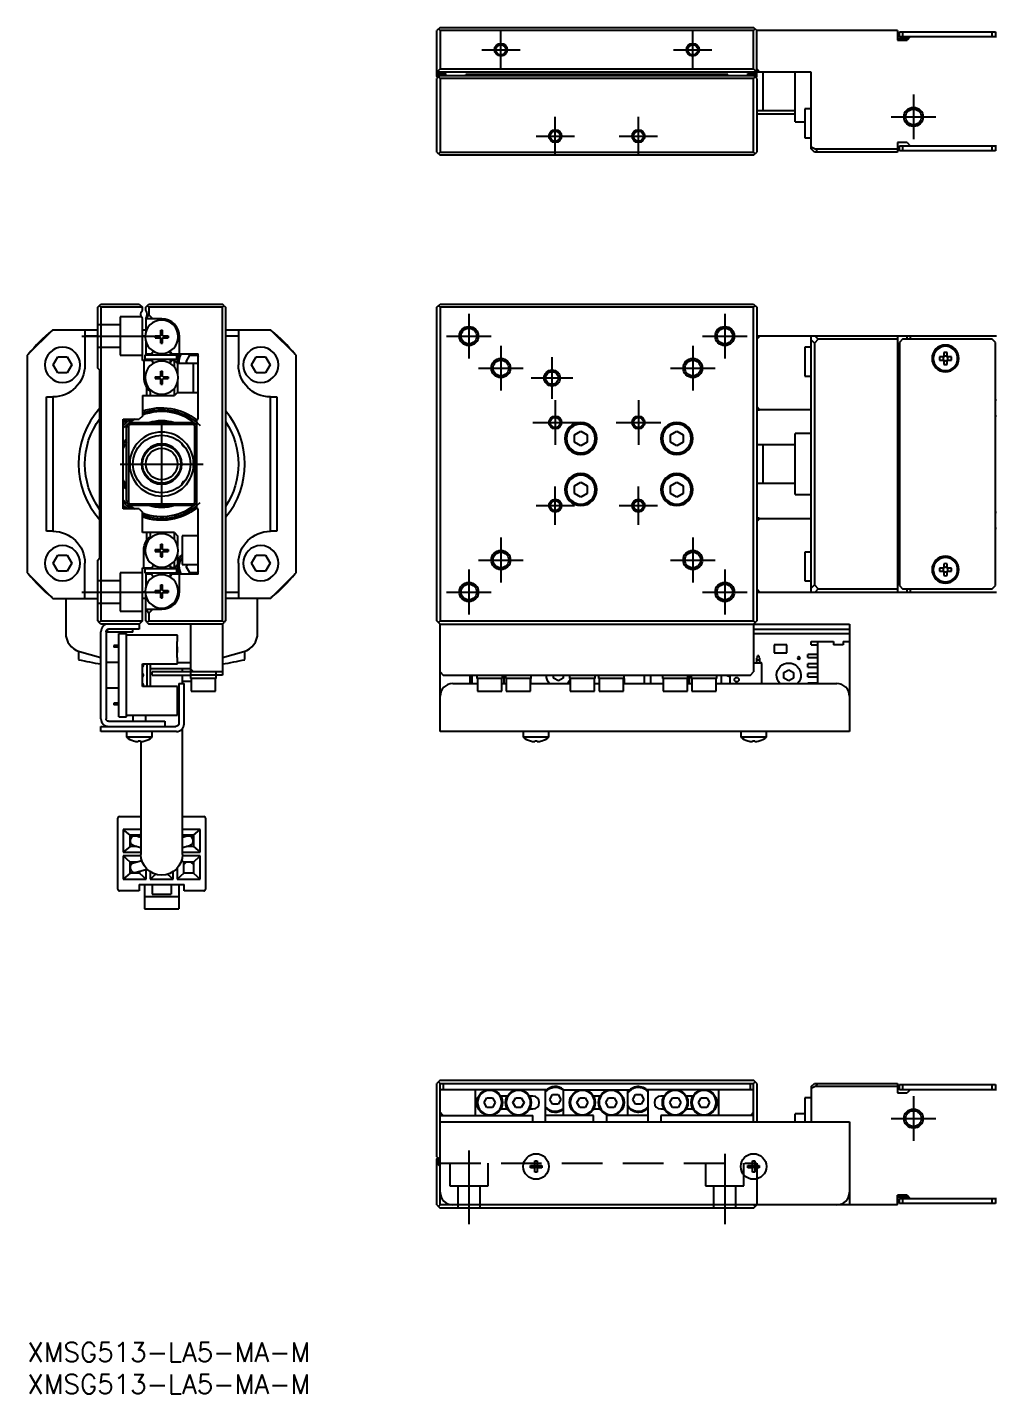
# Model space of a CAD drawing. Extents: x 0 to 751, y -8 to 217.
# Drawn here: x 0 to 151.5, y -8 to 205.5 of the extents above; entities that cross this region are included whole.
import ezdxf

# ---------------------------------------------------------------- set-up
doc = ezdxf.new("R2010")
doc.units = 0
doc.header["$LTSCALE"] = 0.5
doc.linetypes.add('CENTER', pattern=[50.8, 31.75, -6.35, 6.35, -6.35])
doc.linetypes.add('DASHED', pattern=[19.05, 12.7, -6.35])
for name, color, linetype in [('MSM_CENTER', 1, 'CENTER'), ('MSM_CONTINUOUS', 7, 'CONTINUOUS'), ('MSM_DASHED', 4, 'DASHED'), ('MSM_NARROW', 5, 'CONTINUOUS'), ('MSM_PART_NUMBER', 7, 'CONTINUOUS')]:
    doc.layers.add(name, color=color, linetype=linetype)
doc.styles.get("Standard").update_dxf_attribs({"font": 'txt.shx', "height": 1, "bigfont": 'bigfont.shx'})

# ---------------------------------------------------------------- blocks, each defined once
blk = doc.blocks.new('*U2')
at = {"layer": 'MSM_PART_NUMBER'}
blk.add_text('XMSG513-LA5-MA-M', height=3, dxfattribs=at).set_placement((0, -3))
blk = doc.blocks.new('*U3')
at = {"layer": 'MSM_PART_NUMBER'}
blk.add_text('XMSG513-LA5-MA-M', height=3, dxfattribs=at).set_placement((0, -8))

msp = doc.modelspace()

# ---------------------------------------------------------------- linework, layer by layer
at = {"layer": 'MSM_CENTER'}
for p, q in [((74.02, 199.04), (74.02, 205.04)), ((104.02, 199.04), (104.02, 205.04)), ((71.02, 202.04), (77.02, 202.04)), ((101.02, 202.04), (107.02, 202.04)), ((138.52, 195.04), (138.52, 188.04)), ((82.52, 185.54), (82.52, 191.54)), ((95.52, 185.54), (95.52, 191.54)), ((135.02, 191.54), (142.02, 191.54)), ((79.52, 188.54), (85.52, 188.54)), ((92.52, 188.54), (98.52, 188.54)), ((69.02, 160.79), (69.02, 153.79)), ((109.02, 160.79), (109.02, 153.79)), ((8.5, 157.29), (20, 157.29)), ((65.52, 157.29), (72.52, 157.29)), ((105.52, 157.29), (112.52, 157.29)), ((74.02, 155.79), (74.02, 148.79)), ((82.02, 147.49), (82.02, 153.99)), ((104.02, 155.79), (104.02, 148.79)), ((70.52, 152.29), (77.52, 152.29)), ((100.52, 152.29), (107.52, 152.29)), ((78.77, 150.74), (85.27, 150.74)), ((82.52, 147.29), (82.52, 140.29)), ((95.52, 147.29), (95.52, 140.29)), ((21, 130.79), (21, 143.79)), ((79.02, 143.79), (86.02, 143.79)), ((92.02, 143.79), (99.02, 143.79)), ((14.5, 137.29), (27.5, 137.29)), ((82.52, 127.79), (82.52, 133.79)), ((95.52, 127.79), (95.52, 133.79)), ((79.52, 130.79), (85.52, 130.79)), ((92.52, 130.79), (98.52, 130.79)), ((74.02, 125.79), (74.02, 118.79)), ((104.02, 125.79), (104.02, 118.79)), ((70.52, 122.29), (77.52, 122.29)), ((100.52, 122.29), (107.52, 122.29)), ((69.02, 120.79), (69.02, 113.79)), ((109.02, 120.79), (109.02, 113.79)), ((8.5, 117.29), (20, 117.29)), ((65.52, 117.29), (72.52, 117.29)), ((105.52, 117.29), (112.52, 117.29)), ((138.52, 38.5), (138.52, 31.5)), ((135.02, 35), (142.02, 35)), ((69.02, 30), (69.02, 18.5)), ((109.02, 29.5), (109.02, 18.5))]:
    msp.add_line(p, q, dxfattribs=at)
at = {"layer": 'MSM_CONTINUOUS'}
for p, q in [((64.52, 205.54), (64.02, 205.04)), ((64.02, 197.84), (64.02, 205.04)), ((64.27, 205.29), (64.52, 205.04)), ((64.52, 205.54), (113.52, 205.54)), ((64.52, 205.04), (64.52, 199.04)), ((113.52, 205.04), (64.52, 205.04)), ((114.02, 205.04), (113.52, 205.54)), ((113.52, 205.04), (113.77, 205.29)), ((113.52, 199.04), (113.52, 205.04)), ((114.02, 197.84), (114.02, 205.04)), ((136.02, 205.04), (114.02, 205.04)), ((136.02, 205.04), (136.02, 203.54)), ((137.77, 203.79), (136.02, 203.79)), ((136.02, 203.54), (137.52, 203.54)), ((136.32, 204.04), (136.32, 204.84)), ((136.32, 204.84), (151.32, 204.84)), ((151.52, 204.04), (136.32, 204.04)), ((136.82, 204.84), (136.82, 204.04)), ((138.02, 204.04), (137.52, 203.54)), ((150.82, 204.04), (150.82, 204.84)), ((151.32, 204.84), (151.32, 204.04)), ((64.52, 199.04), (64.02, 198.54)), ((64.52, 199.04), (113.52, 199.04)), ((114.02, 198.54), (113.52, 199.04)), ((114.52, 198.54), (114.02, 199.04)), ((122.52, 198.54), (64.02, 198.54)), ((64.02, 198.34), (65.42, 198.34)), ((64.52, 198.04), (64.02, 197.54)), ((64.12, 197.74), (64.02, 197.84)), ((64.02, 186.04), (64.02, 197.54)), ((64.12, 197.64), (64.12, 197.84)), ((64.52, 197.54), (64.27, 197.79)), ((65.12, 198.14), (64.42, 198.14)), ((64.52, 198.04), (113.52, 198.04)), ((113.52, 197.54), (64.52, 197.54)), ((64.52, 197.54), (64.52, 186.04)), ((65.42, 198.04), (65.42, 198.34)), ((109.52, 198.16), (68.52, 198.16)), ((68.52, 198.04), (68.52, 198.16)), ((109.52, 198.04), (109.52, 198.16)), ((112.62, 198.04), (112.62, 198.34)), ((114.02, 198.34), (112.62, 198.34)), ((113.62, 198.14), (112.92, 198.14)), ((114.02, 197.54), (113.52, 198.04)), ((113.77, 197.79), (113.52, 197.54)), ((113.52, 186.04), (113.52, 197.54)), ((114.02, 197.84), (113.92, 197.74)), ((113.92, 197.84), (113.92, 197.64)), ((114.02, 197.54), (114.02, 186.04)), ((115.02, 192.54), (115.02, 198.54)), ((120.02, 190.79), (120.02, 198.54)), ((122.52, 186.54), (122.52, 198.54)), ((114.02, 192.54), (120.02, 192.54)), ((121.52, 192.79), (121.52, 188.29)), ((122.52, 192.79), (121.52, 192.79)), ((114.02, 192.04), (120.02, 192.04)), ((120.02, 190.79), (121.52, 190.79)), ((121.52, 188.29), (122.52, 188.29)), ((64.02, 186.04), (64.52, 185.54)), ((64.27, 185.79), (64.52, 186.04)), ((64.52, 186.04), (113.52, 186.04)), ((113.52, 186.04), (113.77, 185.79)), ((113.52, 185.54), (114.02, 186.04)), ((122.52, 186.85), (123.13, 186.54)), ((123.02, 186.04), (122.52, 186.54)), ((136.02, 186.04), (123.02, 186.04)), ((123.13, 186.54), (136.02, 186.54)), ((123.13, 186.54), (123.63, 186.04)), ((137.52, 187.54), (136.02, 187.54)), ((136.02, 187.54), (136.02, 186.04)), ((136.32, 186.24), (136.32, 187.04)), ((136.32, 187.04), (151.52, 187.04)), ((151.32, 186.24), (136.32, 186.24)), ((136.82, 187.04), (136.82, 186.24)), ((137.52, 187.54), (138.02, 187.04)), ((150.82, 186.24), (150.82, 187.04)), ((151.32, 187.04), (151.32, 186.24)), ((113.52, 185.54), (64.52, 185.54)), ((11, 161.79), (11.5, 162.29)), ((11, 152.29), (11, 161.79)), ((11.25, 162.04), (11.5, 161.79)), ((11.5, 162.29), (17.5, 162.29)), ((11.5, 161.79), (11.5, 112.79)), ((18, 161.79), (11.5, 161.79)), ((17.5, 162.29), (18, 161.79)), ((18, 161.35), (18, 161.79)), ((18.5, 161.79), (19, 162.29)), ((18.5, 161.35), (18.5, 161.79)), ((19, 160.59), (18.58, 159.99)), ((18.75, 162.04), (19, 161.79)), ((19, 162.29), (30.5, 162.29)), ((19, 161.79), (19, 160.59)), ((30.5, 161.79), (19, 161.79)), ((19.6, 159.99), (19, 160.59)), ((30.75, 162.04), (30.5, 162.29)), ((30.5, 161.79), (30.75, 162.04)), ((30.5, 112.79), (30.5, 161.79)), ((30.75, 162.04), (31, 161.79)), ((31, 161.79), (31, 112.79)), ((64.02, 161.79), (64.52, 162.29)), ((64.02, 112.79), (64.02, 161.79)), ((64.27, 162.04), (64.52, 161.79)), ((64.52, 162.29), (113.52, 162.29)), ((113.52, 161.79), (64.52, 161.79)), ((64.52, 161.79), (64.52, 112.79)), ((113.52, 162.29), (114.02, 161.79)), ((113.52, 161.79), (113.77, 162.04)), ((113.52, 112.79), (113.52, 161.79)), ((114.02, 161.79), (114.02, 112.79)), ((4, 158.29), (0, 154.29)), ((4, 158.29), (11, 158.29)), ((9, 158.29), (9, 152.79)), ((18, 153.49), (18, 160.03)), ((18, 158.29), (18.5, 158.29)), ((18.5, 160.03), (18.5, 157.9)), ((21, 159.99), (18.5, 159.99)), ((20.86, 158.19), (21.15, 158.19)), ((20.86, 157.39), (20.86, 158.19)), ((21.15, 157.39), (21.15, 158.19)), ((31, 158.29), (38, 158.29)), ((33, 158.29), (33, 152.79)), ((42, 154.29), (38, 158.29)), ((11, 157.29), (9, 157.29)), ((18.4, 157.29), (18, 157.29)), ((18.5, 156.47), (18.5, 154.49)), ((20, 157.33), (20.8, 157.33)), ((20, 157.33), (20, 157.04)), ((20, 157.04), (20.8, 157.04)), ((20.53, 157.04), (20.53, 157.33)), ((21.15, 157.66), (20.86, 157.66)), ((20.86, 156.19), (20.86, 156.98)), ((20.86, 156.72), (21.15, 156.72)), ((20.86, 156.19), (21.15, 156.19)), ((21.15, 156.19), (21.15, 156.98)), ((21.21, 157.33), (22, 157.33)), ((21.21, 157.04), (22, 157.04)), ((21.47, 157.04), (21.47, 157.33)), ((22, 157.33), (22, 157.04)), ((23.8, 154.49), (23.8, 157.19)), ((33, 157.29), (31, 157.29)), ((114.02, 156.79), (114.52, 157.29)), ((151.52, 157.29), (114.02, 157.29)), ((122.52, 117.29), (122.52, 157.29)), ((123.02, 156.18), (122.52, 156.68)), ((123.63, 156.79), (123.02, 156.18)), ((123.02, 156.18), (123.02, 118.4)), ((123.13, 157.29), (123.63, 156.79)), ((136.02, 156.79), (123.63, 156.79)), ((136.02, 157.29), (136.02, 117.29)), ((136.82, 156.79), (136.32, 156.29)), ((136.32, 156.29), (136.32, 118.29)), ((150.82, 156.79), (136.82, 156.79)), ((137.52, 156.79), (137.52, 157.29)), ((138.02, 157.29), (138.02, 156.79)), ((151.32, 156.29), (150.82, 156.79)), ((151.32, 118.29), (151.32, 156.29)), ((0, 154.29), (0, 120.29)), ((4.06, 152.79), (4.78, 154.04)), ((4.78, 154.04), (6.22, 154.04)), ((6.22, 154.04), (6.94, 152.79)), ((18.39, 154.29), (18.39, 153.69)), ((23.39, 154.29), (18.39, 154.29)), ((18.5, 154.49), (19.46, 154.49)), ((19.46, 154.49), (19.63, 154.78)), ((22.37, 154.78), (22.54, 154.49)), ((22.54, 154.49), (26.7, 154.49)), ((23.39, 153.69), (23.39, 154.29)), ((24.85, 153.29), (25.42, 154.29)), ((25.42, 154.29), (26.58, 154.29)), ((26.58, 154.29), (26.7, 154.08)), ((26.7, 144.29), (26.7, 154.49)), ((35.06, 152.79), (35.78, 154.04)), ((35.78, 154.04), (37.22, 154.04)), ((37.22, 154.04), (37.94, 152.79)), ((42, 120.29), (42, 154.29)), ((121.52, 155.54), (121.52, 151.04)), ((122.52, 155.54), (121.52, 155.54)), ((143.28, 154.03), (142.6, 154.03)), ((143.28, 154.71), (143.28, 154.03)), ((143.76, 154.03), (143.76, 154.71)), ((144.44, 154.03), (143.76, 154.03)), ((4.78, 151.54), (4.06, 152.79)), ((6.94, 152.79), (6.22, 151.54)), ((11.35, 151.94), (11, 152.29)), ((11.35, 122.64), (11.35, 151.94)), ((19.46, 153.49), (18, 153.49)), ((18.2, 153.49), (18.2, 150.79)), ((18.39, 153.69), (23.39, 153.69)), ((19.46, 153.49), (19.63, 153.19)), ((20.86, 151.79), (21.15, 151.79)), ((20.86, 150.99), (20.86, 151.79)), ((21.15, 150.99), (21.15, 151.79)), ((22.37, 153.19), (22.54, 153.49)), ((23, 153.49), (22.54, 153.49)), ((23, 152.45), (23, 153.49)), ((23, 153.49), (23.5, 152.99)), ((23.5, 152.99), (23.5, 151.5)), ((26.7, 152.99), (23.5, 152.99)), ((25.02, 152.99), (24.85, 153.29)), ((26, 148.49), (26, 152.99)), ((35.78, 151.54), (35.06, 152.79)), ((37.94, 152.79), (37.22, 151.54)), ((142.6, 153.55), (143.28, 153.55)), ((143.28, 153.55), (143.28, 152.87)), ((143.76, 153.55), (144.44, 153.55)), ((143.76, 152.87), (143.76, 153.55)), ((6.22, 151.54), (4.78, 151.54)), ((20, 150.93), (20.8, 150.93)), ((20, 150.93), (20, 150.64)), ((20, 150.64), (20.8, 150.64)), ((20.53, 150.64), (20.53, 150.93)), ((21.15, 151.26), (20.86, 151.26)), ((20.86, 149.79), (20.86, 150.58)), ((20.86, 150.32), (21.15, 150.32)), ((20.86, 149.79), (21.15, 149.79)), ((21.15, 149.79), (21.15, 150.58)), ((21.21, 150.93), (22, 150.93)), ((21.21, 150.64), (22, 150.64)), ((21.47, 150.64), (21.47, 150.93)), ((22, 150.93), (22, 150.64)), ((23.5, 150.07), (23.5, 148.49)), ((37.22, 151.54), (35.78, 151.54)), ((121.52, 151.04), (122.52, 151.04)), ((3, 126.79), (3, 147.79)), ((3, 147.79), (4, 147.79)), ((4, 147.79), (4, 126.79)), ((18, 147.99), (23, 147.99)), ((18, 147.99), (18, 144.79)), ((18.7, 147.99), (18.7, 149.19)), ((19.2, 148.64), (19.2, 147.99)), ((23, 147.99), (23, 149.13)), ((23.5, 148.49), (23, 147.99)), ((23.5, 148.49), (26.7, 148.49)), ((38, 126.79), (38, 147.79)), ((38, 147.79), (39, 147.79)), ((39, 147.79), (39, 126.79)), ((114.52, 145.77), (114.02, 146.27)), ((122.52, 145.77), (114.52, 145.77)), ((136.32, 147.29), (136.02, 147.29)), ((136.02, 145.54), (136.32, 145.54)), ((151.52, 147.29), (151.32, 147.29)), ((15, 144.29), (17.5, 144.29)), ((15, 130.29), (15, 144.29)), ((15.5, 142.99), (15.8, 143.29)), ((16, 143.49), (15.8, 143.29)), ((15.8, 143.29), (15.8, 131.29)), ((16, 143.49), (16.3, 143.79)), ((26, 143.49), (16, 143.49)), ((16.3, 143.79), (25.7, 143.79)), ((18, 144.79), (17.5, 144.29)), ((25.7, 143.79), (26, 143.49)), ((26.2, 143.29), (26, 143.49)), ((26.2, 131.29), (26.2, 143.29)), ((26.2, 143.29), (26.5, 142.99)), ((26.5, 130.29), (26.5, 144.29)), ((26.5, 144.29), (26.7, 144.29)), ((151.52, 144.79), (151.32, 144.79)), ((15.5, 131.59), (15.5, 142.99)), ((85.52, 141.86), (86.52, 142.44)), ((85.52, 140.71), (85.52, 141.86)), ((86.52, 142.44), (87.52, 141.86)), ((87.52, 141.86), (87.52, 140.71)), ((100.52, 141.86), (101.52, 142.44)), ((100.52, 140.71), (100.52, 141.86)), ((101.52, 142.44), (102.52, 141.86)), ((102.52, 141.86), (102.52, 140.71)), ((120.02, 132.54), (120.02, 142.04)), ((122.52, 142.04), (120.02, 142.04)), ((136.22, 142.29), (136.02, 142.09)), ((136.22, 142.29), (136.22, 132.29)), ((136.32, 142.29), (136.22, 142.29)), ((24.2, 140.26), (24.2, 140.45)), ((24.2, 140.26), (24.43, 140.04)), ((24.43, 140.21), (24.43, 140.04)), ((24.43, 140.04), (24.56, 140.04)), ((86.52, 140.13), (85.52, 140.71)), ((87.52, 140.71), (86.52, 140.13)), ((101.52, 140.13), (100.52, 140.71)), ((102.52, 140.71), (101.52, 140.13)), ((120.02, 140.29), (114.02, 140.29)), ((115.02, 134.29), (115.02, 140.29)), ((18.04, 136.23), (18.04, 136.22)), ((23.97, 136.22), (23.97, 136.22)), ((24.43, 134.54), (24.2, 134.31)), ((24.43, 134.54), (24.43, 134.37)), ((24.56, 134.54), (24.43, 134.54)), ((19.56, 134.49), (19.63, 134.49)), ((19.69, 134.42), (19.63, 134.49)), ((22.38, 134.49), (22.31, 134.42)), ((22.38, 134.49), (22.44, 134.49)), ((24.2, 134.12), (24.2, 134.31)), ((85.52, 133.86), (86.52, 134.44)), ((85.52, 132.71), (85.52, 133.86)), ((86.52, 132.13), (85.52, 132.71)), ((86.52, 134.44), (87.52, 133.86)), ((87.52, 132.71), (86.52, 132.13)), ((87.52, 133.86), (87.52, 132.71)), ((100.52, 133.86), (101.52, 134.44)), ((100.52, 132.71), (100.52, 133.86)), ((101.52, 132.13), (100.52, 132.71)), ((101.52, 134.44), (102.52, 133.86)), ((102.52, 132.71), (101.52, 132.13)), ((102.52, 133.86), (102.52, 132.71)), ((114.02, 134.29), (120.02, 134.29)), ((120.02, 132.54), (122.52, 132.54)), ((136.02, 132.49), (136.22, 132.29)), ((17.5, 130.29), (15, 130.29)), ((15.8, 131.29), (15.5, 131.59)), ((15.8, 131.29), (16, 131.09)), ((16, 131.09), (26, 131.09)), ((16.3, 130.79), (16, 131.09)), ((25.7, 130.79), (16.3, 130.79)), ((17.5, 130.29), (18, 129.79)), ((26, 131.09), (25.7, 130.79)), ((26, 131.09), (26.2, 131.29)), ((26.5, 131.59), (26.2, 131.29)), ((26.7, 130.29), (26.5, 130.29)), ((26.7, 120.09), (26.7, 130.29)), ((136.22, 132.29), (136.32, 132.29)), ((18, 126.59), (18, 129.79)), ((114.02, 128.3), (114.52, 128.8)), ((114.52, 128.8), (122.52, 128.8)), ((136.32, 129.04), (136.02, 129.04)), ((151.32, 129.79), (151.52, 129.79)), ((4, 126.79), (3, 126.79)), ((23, 126.59), (18, 126.59)), ((18.7, 125.38), (18.7, 126.59)), ((19.2, 126.59), (19.2, 125.93)), ((23, 125.45), (23, 126.59)), ((23, 126.59), (23.5, 126.09)), ((23.5, 126.09), (23.5, 124.5)), ((24.2, 126.09), (24.2, 121.59)), ((26.7, 126.09), (24.2, 126.09)), ((39, 126.79), (38, 126.79)), ((136.02, 127.29), (136.32, 127.29)), ((151.32, 127.29), (151.52, 127.29)), ((20, 123.93), (20.8, 123.93)), ((20, 123.93), (20, 123.64)), ((20.53, 123.64), (20.53, 123.93)), ((20.86, 124.79), (21.15, 124.79)), ((20.86, 123.99), (20.86, 124.79)), ((21.15, 124.26), (20.86, 124.26)), ((21.15, 123.99), (21.15, 124.79)), ((21.21, 123.93), (22, 123.93)), ((21.47, 123.64), (21.47, 123.93)), ((22, 123.93), (22, 123.64)), ((4.06, 121.79), (4.78, 123.04)), ((4.78, 120.54), (4.06, 121.79)), ((4.78, 123.04), (6.22, 123.04)), ((6.22, 123.04), (6.94, 121.79)), ((6.94, 121.79), (6.22, 120.54)), ((9, 116.29), (9, 121.79)), ((11, 122.29), (11.35, 122.64)), ((11, 112.79), (11, 122.29)), ((18.2, 121.09), (18.2, 123.79)), ((20, 123.64), (20.8, 123.64)), ((20.86, 122.79), (20.86, 123.58)), ((20.86, 123.32), (21.15, 123.32)), ((20.86, 122.79), (21.15, 122.79)), ((21.15, 122.79), (21.15, 123.58)), ((21.21, 123.64), (22, 123.64)), ((23, 121.09), (23, 122.13)), ((23.5, 123.07), (23.5, 121.59)), ((33, 121.79), (33, 116.29)), ((35.06, 121.79), (35.78, 123.04)), ((35.78, 120.54), (35.06, 121.79)), ((35.78, 123.04), (37.22, 123.04)), ((37.22, 123.04), (37.94, 121.79)), ((37.94, 121.79), (37.22, 120.54)), ((121.52, 123.54), (121.52, 119.04)), ((122.52, 123.54), (121.52, 123.54)), ((0, 120.29), (4, 116.29)), ((6.22, 120.54), (4.78, 120.54)), ((18, 121.09), (19.46, 121.09)), ((18, 112.79), (18, 121.09)), ((18.39, 120.89), (18.39, 120.29)), ((23.39, 120.89), (18.39, 120.89)), ((18.39, 120.29), (23.39, 120.29)), ((19.46, 120.09), (18.5, 120.09)), ((18.5, 120.09), (18.5, 118.1)), ((19.63, 121.38), (19.46, 121.09)), ((19.63, 119.79), (19.46, 120.09)), ((22.54, 121.09), (22.37, 121.38)), ((22.54, 120.09), (22.37, 119.79)), ((23, 121.09), (22.54, 121.09)), ((26.7, 120.09), (22.54, 120.09)), ((23.5, 121.59), (23, 121.09)), ((23.39, 120.29), (23.39, 120.89)), ((23.8, 117.39), (23.8, 120.09)), ((24.2, 121.59), (26.7, 121.59)), ((24.85, 121.29), (25.02, 121.59)), ((25.42, 120.29), (24.85, 121.29)), ((26.58, 120.29), (25.42, 120.29)), ((26.7, 120.5), (26.58, 120.29)), ((37.22, 120.54), (35.78, 120.54)), ((38, 116.29), (42, 120.29)), ((143.28, 121.03), (142.6, 121.03)), ((142.6, 120.55), (143.28, 120.55)), ((143.28, 121.71), (143.28, 121.03)), ((143.28, 120.55), (143.28, 119.87)), ((143.76, 121.03), (143.76, 121.71)), ((144.44, 121.03), (143.76, 121.03)), ((143.76, 119.87), (143.76, 120.55)), ((143.76, 120.55), (144.44, 120.55)), ((20, 117.53), (20.8, 117.53)), ((20, 117.53), (20, 117.24)), ((20.53, 117.24), (20.53, 117.53)), ((20.86, 118.39), (21.15, 118.39)), ((20.86, 117.59), (20.86, 118.39)), ((21.15, 117.86), (20.86, 117.86)), ((21.15, 117.59), (21.15, 118.39)), ((21.21, 117.53), (22, 117.53)), ((21.47, 117.24), (21.47, 117.53)), ((22, 117.53), (22, 117.24)), ((114.52, 117.29), (114.02, 117.79)), ((121.52, 119.04), (122.52, 119.04)), ((122.52, 117.9), (123.02, 118.4)), ((123.02, 118.4), (123.63, 117.79)), ((123.63, 117.79), (123.13, 117.29)), ((123.63, 117.79), (136.02, 117.79)), ((136.32, 118.29), (136.82, 117.79)), ((136.82, 117.79), (150.82, 117.79)), ((137.52, 117.29), (137.52, 117.79)), ((138.02, 117.79), (138.02, 117.29)), ((150.82, 117.79), (151.32, 118.29)), ((4, 116.29), (11, 116.29)), ((6, 116.29), (6, 110.87)), ((9, 117.29), (11, 117.29)), ((18.4, 117.29), (18, 117.29)), ((18.5, 116.29), (18, 116.29)), ((18.5, 112.79), (18.5, 116.67)), ((20, 117.24), (20.8, 117.24)), ((20.86, 116.39), (20.86, 117.18)), ((20.86, 116.92), (21.15, 116.92)), ((20.86, 116.39), (21.15, 116.39)), ((21.15, 116.39), (21.15, 117.18)), ((21.21, 117.24), (22, 117.24)), ((31, 117.29), (33, 117.29)), ((38, 116.29), (31, 116.29)), ((36, 110.87), (36, 116.29)), ((114.02, 117.29), (151.52, 117.29)), ((18.5, 114.59), (21, 114.59)), ((18.58, 114.59), (19, 113.99)), ((19, 113.99), (19.6, 114.59)), ((19, 113.99), (19, 112.79)), ((11.25, 112.54), (11, 112.79)), ((11.5, 112.79), (11.25, 112.54)), ((11.5, 112.29), (11.25, 112.54)), ((11.5, 112.79), (18, 112.79)), ((17.5, 112.29), (11.5, 112.29)), ((11.5, 97.49), (11.5, 111.09)), ((12.3, 111.09), (12.3, 97.49)), ((12.5, 111.43), (12.5, 110.99)), ((17.5, 111.49), (12.7, 111.49)), ((16.5, 110.99), (16.5, 111.49)), ((18, 112.79), (17.5, 112.29)), ((17.5, 112.29), (17.5, 111.49)), ((18.75, 112.54), (18.5, 112.79)), ((19, 112.79), (18.75, 112.54)), ((18.75, 112.54), (19, 112.29)), ((19, 112.79), (30.5, 112.79)), ((30.5, 112.29), (19, 112.29)), ((25.5, 112.29), (25.5, 103.79)), ((30.75, 112.54), (30.5, 112.79)), ((30.5, 112.29), (30.75, 112.54)), ((30.5, 112.29), (30.5, 104.29)), ((31, 112.79), (30.75, 112.54)), ((64.52, 112.29), (64.02, 112.79)), ((64.52, 112.79), (64.27, 112.54)), ((64.52, 112.79), (113.52, 112.79)), ((64.52, 112.29), (128.52, 112.29)), ((64.52, 95.49), (64.52, 112.29)), ((113.77, 112.54), (113.52, 112.79)), ((114.02, 112.79), (113.52, 112.29)), ((113.52, 112.29), (113.52, 104.79)), ((113.52, 111.49), (128.52, 111.49)), ((128.52, 112.29), (128.52, 95.49)), ((16.5, 110.99), (12.5, 110.99)), ((13.5, 108.91), (13.5, 108.66)), ((14.3, 108.91), (13.5, 108.91)), ((14.3, 110.79), (15.5, 110.79)), ((14.3, 97.79), (14.3, 110.79)), ((15.22, 110.99), (15.22, 110.79)), ((15.5, 97.79), (15.5, 110.79)), ((23.5, 110.54), (15.5, 110.54)), ((23.4, 107.04), (23.4, 109.54)), ((23.5, 109.54), (23.4, 109.54)), ((23.5, 109.54), (23.5, 110.54)), ((113.52, 110.79), (128.52, 110.79)), ((116.73, 109.04), (116.73, 107.79)), ((118.73, 109.04), (116.73, 109.04)), ((118.73, 107.79), (118.73, 109.04)), ((122.52, 109.04), (122.52, 109.54)), ((122.52, 109.54), (126.02, 109.54)), ((122.52, 109.04), (123.52, 109.04)), ((123.52, 109.54), (123.52, 102.99)), ((126.02, 109.54), (126.02, 109.04)), ((127.52, 109.04), (126.02, 109.04)), ((127.52, 109.54), (127.52, 109.04)), ((127.52, 109.54), (128.52, 109.54)), ((8, 108.04), (8, 106.72)), ((8.17, 107.98), (11.5, 107.03)), ((14.3, 108.66), (13.5, 108.66)), ((23.4, 108.74), (23.5, 108.74)), ((23.4, 108.36), (23.5, 108.36)), ((23.4, 108.21), (23.5, 108.21)), ((23.4, 107.84), (23.5, 107.84)), ((23.5, 107.04), (23.4, 107.04)), ((23.5, 107.84), (23.5, 108.74)), ((23.5, 106.04), (23.5, 107.04)), ((30.5, 107.03), (33.83, 107.98)), ((34, 106.72), (34, 108.04)), ((114.02, 106.97), (114.13, 107.04)), ((114.02, 106.24), (114.02, 106.97)), ((114.33, 107.29), (114.13, 107.29)), ((114.13, 107.04), (114.13, 107.29)), ((114.33, 107.29), (114.33, 107.04)), ((114.33, 107.04), (114.45, 106.97)), ((114.45, 106.97), (114.45, 106.24)), ((116.73, 107.79), (118.73, 107.79)), ((122.02, 107.04), (122.02, 107.54)), ((123.52, 107.54), (122.02, 107.54)), ((122.02, 107.04), (123.52, 107.04)), ((14.3, 106.29), (12.3, 106.29)), ((18, 106.04), (23.5, 106.04)), ((18, 102.54), (18, 106.04)), ((18.7, 106.04), (18.7, 102.54)), ((19.2, 106.04), (19.2, 102.54)), ((25.5, 105.29), (19.2, 105.29)), ((19.5, 104.29), (19.5, 104.79)), ((30.5, 104.79), (19.5, 104.79)), ((23.5, 106.29), (25.5, 106.29)), ((24.25, 104.79), (24.25, 105.29)), ((26, 104.79), (25.5, 105.29)), ((29.5, 103.79), (29.5, 104.79)), ((64.52, 104.79), (65.02, 104.29)), ((113.02, 104.29), (113.52, 104.79)), ((113.52, 106.24), (114.68, 106.24)), ((114.02, 106.68), (114.45, 106.68)), ((114.78, 106.14), (114.78, 102.99)), ((118.27, 104.72), (119.02, 105.15)), ((118.27, 103.85), (118.27, 104.72)), ((119.02, 105.15), (119.77, 104.72)), ((119.77, 104.72), (119.77, 103.85)), ((122.02, 105.54), (122.02, 106.04)), ((123.52, 106.04), (122.02, 106.04)), ((122.02, 105.54), (123.52, 105.54)), ((23.5, 102.54), (18, 102.54)), ((19.5, 104.29), (25.5, 104.29)), ((23.5, 98.04), (23.5, 102.54)), ((23.7, 102.99), (23.7, 96.79)), ((23.7, 102.99), (24.5, 102.99)), ((24.25, 102.99), (24.25, 104.29)), ((25.6, 103.29), (24.25, 103.29)), ((24.5, 96.69), (24.5, 102.99)), ((29.5, 104.29), (25.5, 104.29)), ((29.5, 103.79), (25.5, 103.79)), ((25.6, 103.79), (25.6, 101.79)), ((29.4, 101.79), (29.4, 103.79)), ((30.5, 104.29), (29.5, 104.29)), ((65.02, 104.29), (113.02, 104.29)), ((66.52, 102.99), (70.37, 102.99)), ((69.22, 102.99), (69.22, 104.29)), ((69.52, 102.99), (69.52, 104.29)), ((70.27, 104.29), (70.27, 103.79)), ((74.27, 103.79), (70.27, 103.79)), ((70.37, 103.79), (70.37, 101.79)), ((74.17, 101.79), (74.17, 103.79)), ((74.17, 102.99), (74.87, 102.99)), ((74.27, 103.79), (74.27, 104.29)), ((74.52, 102.99), (74.52, 104.29)), ((74.77, 104.29), (74.77, 103.79)), ((78.77, 103.79), (74.77, 103.79)), ((74.87, 103.79), (74.87, 101.79)), ((78.67, 101.79), (78.67, 103.79)), ((78.67, 102.99), (84.87, 102.99)), ((78.69, 102.99), (78.69, 103.79)), ((78.77, 103.79), (78.77, 104.29)), ((82.27, 103.85), (82.27, 104.29)), ((83.02, 103.42), (82.27, 103.85)), ((83.77, 103.85), (83.02, 103.42)), ((83.77, 104.29), (83.77, 103.85)), ((84.77, 104.29), (84.77, 103.79)), ((88.77, 103.79), (84.77, 103.79)), ((84.87, 103.79), (84.87, 101.79)), ((88.67, 101.79), (88.67, 103.79)), ((88.67, 102.99), (89.37, 102.99)), ((88.77, 103.79), (88.77, 104.29)), ((89.27, 104.29), (89.27, 103.79)), ((93.27, 103.79), (89.27, 103.79)), ((89.37, 103.79), (89.37, 101.79)), ((93.17, 101.79), (93.17, 103.79)), ((93.17, 102.99), (99.37, 102.99)), ((93.27, 103.79), (93.27, 104.29)), ((93.27, 103.79), (93.27, 102.99)), ((96.47, 102.99), (96.47, 104.29)), ((97.39, 104.29), (97.39, 102.99)), ((99.27, 104.29), (99.27, 103.79)), ((103.27, 103.79), (99.27, 103.79)), ((99.37, 103.79), (99.37, 101.79)), ((103.17, 101.79), (103.17, 103.79)), ((103.17, 102.99), (103.87, 102.99)), ((103.27, 103.79), (103.27, 104.29)), ((103.52, 102.99), (103.52, 104.29)), ((103.77, 104.29), (103.77, 103.79)), ((107.77, 103.79), (103.77, 103.79)), ((103.87, 103.79), (103.87, 101.79)), ((107.67, 101.79), (107.67, 103.79)), ((107.67, 102.99), (126.52, 102.99)), ((107.77, 103.79), (107.77, 104.29)), ((108.52, 102.99), (108.52, 104.29)), ((109.88, 102.99), (109.88, 104.29)), ((119.02, 103.42), (118.27, 103.85)), ((119.77, 103.85), (119.02, 103.42)), ((122.02, 104.04), (122.02, 104.54)), ((123.52, 104.54), (122.02, 104.54)), ((122.02, 104.04), (123.52, 104.04)), ((122.02, 102.99), (122.02, 103.04)), ((123.52, 103.04), (122.02, 103.04)), ((12.3, 102.29), (14.3, 102.29)), ((25.6, 101.79), (29.4, 101.79)), ((70.37, 101.79), (74.17, 101.79)), ((74.87, 101.79), (78.67, 101.79)), ((84.87, 101.79), (88.67, 101.79)), ((89.37, 101.79), (93.17, 101.79)), ((99.37, 101.79), (103.17, 101.79)), ((103.87, 101.79), (107.67, 101.79)), ((13.5, 99.91), (13.5, 99.66)), ((14.3, 99.91), (13.5, 99.91)), ((14.3, 99.66), (13.5, 99.66)), ((11.5, 95.49), (11.5, 96.29)), ((11.5, 96.29), (23.2, 96.29)), ((12.7, 97.09), (21.5, 97.09)), ((14.3, 97.79), (15.5, 97.79)), ((15.5, 98.04), (23.5, 98.04)), ((16.55, 98.04), (16.5, 97.99)), ((18.5, 97.99), (16.5, 97.99)), ((16.5, 97.99), (16.5, 97.09)), ((18.5, 97.99), (18.45, 98.04)), ((18.5, 97.09), (18.5, 97.99)), ((21.5, 97.09), (21.5, 96.29)), ((23.3, 95.49), (11.5, 95.49)), ((15.5, 95.49), (15.5, 94.59)), ((19.5, 94.59), (15.5, 94.59)), ((16.61, 94.01), (16.61, 94.02)), ((17.32, 93.9), (17.32, 94.02)), ((17.32, 94.02), (17.68, 94.02)), ((17.68, 94.02), (17.68, 93.9)), ((18.39, 94.02), (18.39, 94.01)), ((19.5, 94.59), (19.5, 95.49)), ((24.25, 76.29), (24.25, 95.95)), ((128.52, 95.49), (64.52, 95.49)), ((77.52, 95.49), (77.52, 94.59)), ((81.52, 94.59), (77.52, 94.59)), ((78.63, 94.01), (78.64, 94.02)), ((79.34, 93.9), (79.34, 94.02)), ((79.34, 94.02), (79.7, 94.02)), ((79.7, 94.02), (79.7, 93.9)), ((80.41, 94.02), (80.41, 94.01)), ((81.52, 94.59), (81.52, 95.49)), ((111.52, 95.49), (111.52, 94.59)), ((115.52, 94.59), (111.52, 94.59)), ((112.63, 94.01), (112.64, 94.02)), ((113.34, 93.9), (113.34, 94.02)), ((113.34, 94.02), (113.7, 94.02)), ((113.7, 94.02), (113.7, 93.9)), ((114.41, 94.02), (114.41, 94.01)), ((115.52, 94.59), (115.52, 95.49)), ((17.75, 93.9), (17.75, 76.29)), ((14.1, 81.89), (14.1, 70.89)), ((14.4, 82.19), (17.75, 82.19)), ((24.25, 82.19), (27.6, 82.19)), ((27.9, 70.89), (27.9, 81.89)), ((15, 80.19), (15, 76.64)), ((16.05, 79.29), (15, 80.19)), ((17.75, 80.19), (15, 80.19)), ((16.05, 77.54), (16.05, 79.29)), ((17.55, 79.29), (16.05, 79.29)), ((16.05, 78.91), (16.43, 79.29)), ((17.75, 78.91), (17.01, 79.13)), ((17.18, 79.29), (17.46, 79)), ((17.55, 79.29), (17.75, 79.46)), ((17.55, 78.97), (17.55, 79.29)), ((27, 80.19), (24.25, 80.19)), ((24.45, 79.29), (24.25, 79.46)), ((24.99, 79.13), (24.25, 78.91)), ((25.95, 79.29), (24.45, 79.29)), ((24.45, 79.29), (24.45, 78.97)), ((24.54, 79), (24.83, 79.29)), ((25.58, 79.29), (25.95, 78.91)), ((25.95, 79.29), (27, 80.19)), ((25.95, 79.29), (25.95, 77.54)), ((27, 76.64), (27, 80.19)), ((16.05, 77.54), (15, 76.64)), ((17.11, 77.54), (16.05, 77.54)), ((16.59, 77.69), (17.75, 77.35)), ((24.25, 77.35), (25.41, 77.69)), ((25.95, 77.54), (24.89, 77.54)), ((25.95, 77.54), (27, 76.64)), ((15, 76.64), (17.75, 76.64)), ((17.76, 76.04), (15, 76.04)), ((15, 76.04), (15, 72.39)), ((16.05, 75.09), (15, 76.04)), ((17.14, 75.09), (16.05, 75.09)), ((16.05, 73.34), (16.05, 75.09)), ((16.05, 74.71), (16.43, 75.09)), ((17.9, 75.3), (16.6, 74.93)), ((17.73, 75.25), (17.88, 75.38)), ((24.45, 75.09), (24.12, 75.38)), ((27, 76.04), (24.24, 76.04)), ((24.25, 76.64), (27, 76.64)), ((24.45, 73.34), (24.45, 75.09)), ((25.95, 75.09), (24.45, 75.09)), ((24.45, 74.71), (24.83, 75.09)), ((25.58, 75.09), (25.95, 74.71)), ((25.95, 75.09), (27, 76.04)), ((25.95, 75.09), (25.95, 73.34)), ((27, 72.39), (27, 76.04)), ((16.05, 73.34), (15, 72.39)), ((17.55, 73.34), (16.05, 73.34)), ((17, 73.49), (18.72, 73.97)), ((17.55, 73.64), (17.55, 73.34)), ((17.55, 73.34), (18.6, 72.39)), ((18.6, 72.39), (18.6, 73.94)), ((19.2, 73.58), (19.2, 72.39)), ((20.07, 73.17), (19.2, 72.39)), ((21.93, 73.17), (22.8, 72.39)), ((22.8, 72.39), (22.8, 73.58)), ((23.4, 74.1), (23.4, 72.39)), ((24.45, 73.34), (23.4, 72.39)), ((25.95, 73.34), (24.45, 73.34)), ((25.95, 73.34), (27, 72.39)), ((17.5, 70.59), (14.4, 70.59)), ((15, 72.39), (18.6, 72.39)), ((17.5, 71.59), (24.5, 71.59)), ((17.5, 71.59), (17.5, 70.59)), ((18.3, 71.59), (18.3, 67.79)), ((19.2, 72.39), (22.8, 72.39)), ((19.5, 71.59), (19.5, 70.09)), ((22.5, 71.59), (22.5, 70.09)), ((23.4, 72.39), (27, 72.39)), ((23.7, 71.59), (23.7, 67.79)), ((24.5, 70.59), (24.5, 71.59)), ((27.6, 70.59), (24.5, 70.59)), ((18.3, 69.7), (23.7, 69.7)), ((19.5, 70.09), (22.5, 70.09)), ((18.3, 67.79), (23.7, 67.79)), ((64.52, 41), (64.02, 40.5)), ((64.52, 40.5), (64.27, 40.75)), ((64.52, 41), (113.52, 41)), ((114.02, 40.5), (113.52, 41)), ((113.77, 40.75), (113.52, 40.5)), ((64.02, 29), (64.02, 40.5)), ((64.52, 40.5), (113.52, 40.5)), ((64.52, 21.5), (64.52, 40.5)), ((81.2, 39.5), (64.52, 39.5)), ((65.02, 40.5), (65.02, 39.5)), ((70.02, 39.5), (70.02, 35.5)), ((75.04, 38.5), (74, 38.5)), ((79.02, 38.5), (78.5, 38.5)), ((81.02, 34.5), (81.02, 39.5)), ((81.66, 38), (82.09, 38.75)), ((82.09, 38.75), (82.96, 38.75)), ((82.96, 38.75), (83.39, 38)), ((83.82, 35.5), (83.82, 39.5)), ((83.82, 39.5), (94.2, 39.5)), ((89.54, 38.5), (88.5, 38.5)), ((93.82, 39.5), (93.82, 35.5)), ((94.66, 38), (95.09, 38.75)), ((95.09, 38.75), (95.96, 38.75)), ((95.96, 38.75), (96.39, 38)), ((113.52, 39.5), (96.84, 39.5)), ((97.02, 34.5), (97.02, 39.5)), ((99.54, 38.5), (99.02, 38.5)), ((104.04, 38.5), (103, 38.5)), ((108.02, 39.5), (108.02, 35.5)), ((113.02, 39.5), (113.02, 40.5)), ((113.52, 34.5), (113.52, 40.5)), ((114.02, 40.5), (114.02, 34.5)), ((122.52, 40), (123.02, 40.5)), ((122.52, 40), (122.52, 34.5)), ((123.13, 40), (122.52, 39.69)), ((123.02, 40.5), (136.02, 40.5)), ((123.63, 40.5), (123.13, 40)), ((136.02, 40), (123.13, 40)), ((136.02, 40.5), (136.02, 39)), ((136.02, 39), (137.52, 39)), ((136.32, 39.5), (136.32, 40.3)), ((136.32, 40.3), (151.32, 40.3)), ((151.52, 39.5), (136.32, 39.5)), ((136.82, 40.3), (136.82, 39.5)), ((138.02, 39.5), (137.52, 39)), ((150.82, 39.5), (150.82, 40.3)), ((151.32, 40.3), (151.32, 39.5)), ((71.41, 37.5), (71.84, 38.25)), ((71.84, 36.75), (71.41, 37.5)), ((71.84, 38.25), (72.71, 38.25)), ((72.71, 36.75), (71.84, 36.75)), ((72.71, 38.25), (73.14, 37.5)), ((73.14, 37.5), (72.71, 36.75)), ((74, 36.5), (75.04, 36.5)), ((75.91, 37.5), (76.34, 38.25)), ((76.34, 36.75), (75.91, 37.5)), ((76.34, 38.25), (77.21, 38.25)), ((77.21, 36.75), (76.34, 36.75)), ((77.21, 38.25), (77.64, 37.5)), ((77.64, 37.5), (77.21, 36.75)), ((78.5, 36.5), (79.02, 36.5)), ((82.09, 37.25), (81.66, 38)), ((82.96, 37.25), (82.09, 37.25)), ((83.39, 38), (82.96, 37.25)), ((85.91, 37.5), (86.34, 38.25)), ((86.34, 36.75), (85.91, 37.5)), ((86.34, 38.25), (87.21, 38.25)), ((87.21, 36.75), (86.34, 36.75)), ((87.21, 38.25), (87.64, 37.5)), ((87.64, 37.5), (87.21, 36.75)), ((88.5, 36.5), (89.54, 36.5)), ((90.41, 37.5), (90.84, 38.25)), ((90.84, 36.75), (90.41, 37.5)), ((90.84, 38.25), (91.71, 38.25)), ((91.71, 36.75), (90.84, 36.75)), ((91.71, 38.25), (92.14, 37.5)), ((92.14, 37.5), (91.71, 36.75)), ((95.09, 37.25), (94.66, 38)), ((95.96, 37.25), (95.09, 37.25)), ((96.39, 38), (95.96, 37.25)), ((99.02, 36.5), (99.54, 36.5)), ((100.41, 37.5), (100.84, 38.25)), ((100.84, 36.75), (100.41, 37.5)), ((100.84, 38.25), (101.71, 38.25)), ((101.71, 36.75), (100.84, 36.75)), ((101.71, 38.25), (102.14, 37.5)), ((102.14, 37.5), (101.71, 36.75)), ((103, 36.5), (104.04, 36.5)), ((104.91, 37.5), (105.34, 38.25)), ((105.34, 36.75), (104.91, 37.5)), ((105.34, 38.25), (106.21, 38.25)), ((106.21, 36.75), (105.34, 36.75)), ((106.21, 38.25), (106.64, 37.5)), ((106.64, 37.5), (106.21, 36.75)), ((121.52, 38.25), (121.52, 34.5)), ((122.52, 38.25), (121.52, 38.25)), ((65.02, 35.5), (64.52, 36)), ((64.52, 35.5), (79.02, 35.5)), ((64.52, 34.5), (128.52, 34.5)), ((79.02, 34.5), (79.02, 35.5)), ((88.52, 35.5), (81.02, 35.5)), ((88.52, 34.5), (88.52, 35.5)), ((90.52, 35.5), (90.52, 34.5)), ((97.02, 35.5), (90.52, 35.5)), ((99.02, 35.5), (99.02, 34.5)), ((113.52, 35.5), (99.02, 35.5)), ((113.52, 36), (113.02, 35.5)), ((120.02, 34.5), (120.02, 35.75)), ((121.52, 35.75), (120.02, 35.75)), ((128.52, 34.5), (128.52, 21.5)), ((64.02, 29), (64.52, 28.5)), ((64.02, 28.7), (64.12, 28.8)), ((64.02, 21.5), (64.02, 28.7)), ((64.02, 28.2), (64.52, 28.2)), ((64.02, 28), (64.52, 27.5)), ((64.02, 28), (64.52, 28)), ((64.12, 28.7), (64.12, 28.9)), ((64.27, 28.75), (64.52, 29)), ((64.42, 28.4), (64.52, 28.4)), ((79.34, 27.68), (79.34, 28.39)), ((79.34, 28.39), (79.7, 28.39)), ((79.7, 28.39), (79.7, 27.68)), ((113.34, 27.68), (113.34, 28.39)), ((113.34, 28.39), (113.7, 28.39)), ((113.7, 28.39), (113.7, 27.68)), ((78.64, 27.68), (79.34, 27.68)), ((78.64, 27.32), (78.64, 27.68)), ((79.34, 27.32), (78.64, 27.32)), ((79.35, 27.67), (79.34, 27.68)), ((79.35, 27.33), (79.34, 27.32)), ((79.34, 26.61), (79.34, 27.32)), ((79.7, 26.61), (79.34, 26.61)), ((79.35, 27.33), (79.35, 27.67)), ((79.35, 27.67), (79.69, 27.67)), ((79.69, 27.33), (79.35, 27.33)), ((79.69, 27.67), (79.7, 27.68)), ((79.69, 27.67), (79.69, 27.33)), ((79.69, 27.33), (79.7, 27.32)), ((79.7, 27.68), (80.41, 27.68)), ((79.7, 27.32), (79.7, 26.61)), ((80.41, 27.32), (79.7, 27.32)), ((80.41, 27.68), (80.41, 27.32)), ((112.64, 27.68), (113.34, 27.68)), ((112.64, 27.32), (112.64, 27.68)), ((113.34, 27.32), (112.64, 27.32)), ((113.35, 27.67), (113.34, 27.68)), ((113.35, 27.33), (113.34, 27.32)), ((113.34, 26.61), (113.34, 27.32)), ((113.7, 26.61), (113.34, 26.61)), ((113.35, 27.67), (113.69, 27.67)), ((113.35, 27.33), (113.35, 27.67)), ((113.69, 27.33), (113.35, 27.33)), ((113.69, 27.67), (113.7, 27.68)), ((113.69, 27.67), (113.69, 27.33)), ((113.69, 27.33), (113.7, 27.32)), ((113.7, 27.68), (114.41, 27.68)), ((113.7, 27.32), (113.7, 26.61)), ((114.41, 27.32), (113.7, 27.32)), ((114.41, 27.68), (114.41, 27.32)), ((64.02, 21.5), (64.52, 21)), ((64.52, 21.5), (64.27, 21.25)), ((136.02, 21.5), (64.52, 21.5)), ((113.77, 21.25), (113.52, 21.5)), ((113.52, 21), (114.02, 21.5)), ((137.52, 23), (136.02, 23)), ((136.02, 21.5), (136.02, 23)), ((136.02, 22.75), (137.77, 22.75)), ((136.32, 21.7), (136.32, 22.5)), ((136.32, 22.5), (151.52, 22.5)), ((151.32, 21.7), (136.32, 21.7)), ((136.82, 22.5), (136.82, 21.7)), ((137.52, 23), (138.02, 22.5)), ((150.82, 21.7), (150.82, 22.5)), ((151.32, 22.5), (151.32, 21.7)), ((113.52, 21), (64.52, 21))]:
    msp.add_line(p, q, dxfattribs=at)
for centre, radius in [((74.02, 202.04), 0.783), ((104.02, 202.04), 0.783), ((138.52, 191.54), 1.23), ((82.52, 188.54), 0.783), ((95.52, 188.54), 0.783), ((69.02, 157.29), 1.23), ((109.02, 157.29), 1.23), ((74.02, 152.29), 1.23), ((82.02, 150.74), 1.01), ((104.02, 152.29), 1.23), ((82.52, 143.79), 0.783), ((95.52, 143.79), 0.783), ((21, 137.29), 4.5), ((21, 137.29), 3), ((82.52, 130.79), 0.783), ((95.52, 130.79), 0.783), ((74.02, 122.29), 1.23), ((104.02, 122.29), 1.23), ((69.02, 117.29), 1.23), ((109.02, 117.29), 1.23), ((110.88, 103.59), 0.35), ((72.27, 37.5), 2), ((76.77, 37.5), 2), ((86.77, 37.5), 2), ((91.27, 37.5), 2), ((101.27, 37.5), 2), ((105.77, 37.5), 2), ((138.52, 35), 1.23), ((79.52, 27.5), 2), ((113.52, 27.5), 2)]:
    msp.add_circle(centre, radius, dxfattribs=at)
at = {"layer": 'MSM_CONTINUOUS', "extrusion": (0, 0, -1)}
for centre, radius in [((-21, 157.19), 2.6), ((-143.52, 153.79), 2.1), ((-5.5, 152.79), 2.75), ((-36.5, 152.79), 2.75), ((-143.52, 153.79), 1.9), ((-21, 150.79), 2.6), ((-86.52, 141.29), 2.5), ((-86.52, 141.29), 2.25), ((-101.52, 141.29), 2.5), ((-101.52, 141.29), 2.25), ((-21, 137.29), 5), ((-21, 137.29), 3.15), ((-86.52, 133.29), 2.5), ((-86.52, 133.29), 2.25), ((-101.52, 133.29), 2.5), ((-101.52, 133.29), 2.25), ((-21, 123.79), 2.6), ((-5.5, 121.79), 2.75), ((-36.5, 121.79), 2.75), ((-143.52, 120.79), 2.1), ((-143.52, 120.79), 1.9), ((-21, 117.39), 2.6), ((-120.58, 106.99), 0.2), ((-72.27, 37.5), 1.9), ((-76.77, 37.5), 1.9), ((-86.77, 37.5), 1.9), ((-91.27, 37.5), 1.9), ((-101.27, 37.5), 1.9), ((-105.77, 37.5), 1.9)]:
    msp.add_circle(centre, radius, dxfattribs=at)
at = {"layer": 'MSM_CONTINUOUS'}
for centre, radius, start, end in [((64.42, 197.84), 0.3, 90, 180), ((65.12, 197.84), 0.3, 41.8103, 90), ((112.92, 197.84), 0.3, 90, 138.1897), ((113.62, 197.84), 0.3, 0, 90), ((17.75, 160.69), 1, 318.5904, 41.4096), ((21, 137.29), 27, 129.3765, 140.6235), ((21, 157.19), 2.8, 0, 90), ((21, 137.29), 27, 39.3765, 50.6235), ((20.89, 153.99), 1.59, 161.6416, 169.1069), ((20.89, 153.99), 1.59, 10.8931, 34.2044), ((26, 153.29), 2.6, 152.5136, 184.5966), ((143.52, 153.79), 0.95, 165.3667, 194.6333), ((143.52, 153.79), 0.365, 138.8496, 221.1504), ((143.52, 153.79), 0.95, 75.3667, 104.6333), ((143.52, 153.79), 0.365, 48.8496, 131.1504), ((143.52, 153.79), 0.365, 318.8496, 41.1504), ((143.52, 153.79), 0.95, 345.3667, 14.6333), ((20.89, 153.99), 1.59, 190.8931, 198.3584), ((21, 153.99), 1.59, 210, 216.1972), ((20.89, 153.99), 1.59, 325.7956, 349.1069), ((21, 153.99), 1.59, 323.8028, 330), ((143.52, 153.79), 0.365, 228.8496, 311.1504), ((143.52, 153.79), 0.95, 255.3667, 284.6333), ((21, 150.79), 2.8, 180, 229.9948), ((21, 137.29), 13, 137.9284, 222.0716), ((21, 137.29), 8.2, 47.8764, 111.4601), ((21, 137.29), 13, 320.2849, 39.7151), ((116.85, 138.52), 7.62, 107.7749, 111.7713), ((21, 137.29), 8.2, 121.3881, 137.0297), ((21, 137.29), 6.5, 147.7958, 157.3801), ((21, 137.29), 6.5, 202.6199, 212.2042), ((21, 137.29), 8.2, 222.9703, 238.6119), ((21, 137.29), 8.5, 225.0991, 235.4397), ((21, 137.29), 8.5, 249.3327, 314.9009), ((21, 137.29), 8.2, 248.5399, 312.1236), ((116.95, 136.33), 7.91, 248.2987, 252.1495), ((21, 123.79), 2.8, 130.0052, 145.2281), ((26, 121.29), 2.6, 133.8131, 164.0576), ((143.52, 120.79), 0.95, 75.3667, 104.6333), ((21, 137.29), 27, 219.3765, 230.6235), ((20.89, 120.59), 1.59, 161.6416, 169.1069), ((20.89, 120.59), 1.59, 190.8931, 198.3584), ((21, 120.59), 1.59, 143.8028, 150), ((20.89, 120.59), 1.59, 10.8931, 34.2044), ((20.89, 120.59), 1.59, 325.7956, 349.1069), ((21, 120.59), 1.59, 30, 36.1972), ((26, 121.29), 2.6, 175.4034, 207.4864), ((21, 137.29), 27, 309.3765, 320.6235), ((143.52, 120.79), 0.95, 165.3667, 194.6333), ((143.52, 120.79), 0.365, 138.8496, 221.1504), ((143.52, 120.79), 0.365, 48.8496, 131.1504), ((143.52, 120.79), 0.365, 228.8496, 311.1504), ((143.52, 120.79), 0.95, 255.3667, 284.6333), ((143.52, 120.79), 0.365, 318.8496, 41.1504), ((143.52, 120.79), 0.95, 345.3667, 14.6333), ((21, 117.39), 2.8, 270, 0), ((12.7, 111.09), 1.2, 90, 180), ((9, 110.87), 3, 180, 254.0042), ((33, 110.87), 3, 285.9958, 0), ((21, 165.29), 60, 257.4867, 260.8898), ((17.9, 105.79), 0.25, 293.5782, 66.4218), ((21, 165.29), 60, 279.1102, 282.5133), ((114.68, 106.14), 0.1, 0, 90), ((17.9, 104.29), 0.25, 293.5782, 66.4218), ((17.9, 102.79), 0.25, 293.5782, 66.4218), ((66.52, 100.99), 2, 90, 180), ((126.52, 100.99), 2, 0, 90), ((12.7, 97.49), 1.2, 180, 270), ((23.3, 96.69), 1.2, 270, 0), ((17.5, 97.09), 3.2, 231.3178, 253.8775), ((17.5, 97.09), 3.19, 253.8933, 266.7703), ((17.5, 97.09), 3.19, 273.2297, 286.1067), ((17.5, 97.09), 3.2, 286.1225, 308.6822), ((79.52, 97.09), 3.2, 231.3178, 253.8775), ((79.52, 97.09), 3.19, 253.8933, 266.7703), ((79.52, 97.09), 3.19, 273.2297, 286.1067), ((79.52, 97.09), 3.2, 286.1225, 308.6822), ((113.52, 97.09), 3.2, 231.3178, 253.8775), ((113.52, 97.09), 3.19, 253.8933, 266.7703), ((113.52, 97.09), 3.19, 273.2297, 286.1067), ((113.52, 97.09), 3.2, 286.1225, 308.6822), ((14.4, 81.89), 0.3, 90, 180), ((27.6, 81.89), 0.3, 0, 90), ((16.8, 78.41), 0.75, 73.4791, 253.4791), ((25.2, 78.41), 0.75, 286.5209, 106.5209), ((16.8, 74.21), 0.75, 105.6242, 285.6242), ((14.4, 70.89), 0.3, 180, 270), ((27.6, 70.89), 0.3, 270, 0), ((79.02, 37.5), 1, 270, 90), ((82.52, 38), 2, 48.5904, 138.5904), ((95.52, 38), 2, 41.4096, 148.2117), ((99.02, 37.5), 1, 90, 270), ((82.52, 38), 2, 221.4096, 310.5416), ((95.52, 38), 2, 211.7883, 318.5904), ((64.42, 28.7), 0.3, 180, 270), ((66.52, 23.5), 2, 180, 270), ((126.52, 23.5), 2, 270, 0)]:
    msp.add_arc(centre, radius, start, end, dxfattribs=at)
at = {"layer": 'MSM_CONTINUOUS', "extrusion": (0, 0, -1)}
for centre, radius, start, end in [((-18.75, 160.69), 1, 318.5904, 41.4096), ((-20.8, 157.39), 0.06, 180, 270), ((-20.8, 156.98), 0.06, 90, 180), ((-21.21, 157.39), 0.06, 270, 0), ((-21.21, 156.98), 0.06, 0, 90), ((-21, 153.99), 1.59, 30, 36.1972), ((-21, 153.99), 1.59, 143.8028, 150), ((-26, 153.29), 2.25, 352.3377, 32.231), ((-4, 152.79), 5, 180, 270), ((-38, 152.79), 5, 270, 0), ((-20.8, 150.99), 0.06, 180, 270), ((-20.8, 150.58), 0.06, 90, 180), ((-21.21, 150.99), 0.06, 270, 0), ((-21.21, 150.58), 0.06, 0, 90), ((-21, 137.29), 8.8, 70.0677, 128.6822), ((-21, 137.29), 8.5, 69.3327, 134.9009), ((-21, 137.29), 12, 323.5298, 36.4702), ((-21, 137.29), 8.5, 45.0991, 55.4397), ((-21, 137.29), 9, 48.1897, 51.0576), ((-21, 137.29), 8.8, 47.0141, 52.6982), ((-21, 137.29), 6.8, 72.9174, 107.0826), ((-21, 137.29), 12, 146.4427, 213.5573), ((-21, 137.29), 6.8, 28.0725, 36.0189), ((-21, 137.29), 6.8, 323.9811, 331.9275), ((-21, 137.29), 8.8, 307.3018, 312.9859), ((-21, 137.29), 9, 308.9424, 311.8103), ((-21, 137.29), 8.8, 231.3178, 289.9323), ((-21, 137.29), 6.8, 252.9174, 287.0826), ((-4, 121.79), 5, 90, 180), ((-38, 121.79), 5, 0, 90), ((-21, 123.79), 2.8, 0, 34.7719), ((-20.8, 123.99), 0.06, 180, 270), ((-21.21, 123.99), 0.06, 270, 0), ((-20.8, 123.58), 0.06, 90, 180), ((-21.21, 123.58), 0.06, 0, 90), ((-26, 121.29), 2.25, 327.769, 36.8699), ((-21, 120.59), 1.59, 323.8028, 330), ((-21, 120.59), 1.59, 210, 216.1972), ((-20.8, 117.59), 0.06, 180, 270), ((-21.21, 117.59), 0.06, 270, 0), ((-20.8, 117.18), 0.06, 90, 180), ((-21.21, 117.18), 0.06, 0, 90), ((-12.7, 111.09), 0.4, 0, 90), ((-119.02, 104.29), 1.9, 316.8264, 223.1735), ((-83.02, 104.29), 1.9, 316.8264, 0), ((-83.02, 104.29), 1.9, 195.2575, 223.1736), ((-109.64, 104.29), 0.2, 180, 0), ((-12.7, 97.49), 0.4, 270, 0), ((-23.2, 96.79), 0.5, 180, 270), ((-21, 76.29), 3.25, 180, 360), ((-82.52, 38), 1.9, 37.8636, 133.1736), ((-95.52, 38), 1.9, 26.5254, 142.1364), ((-82.52, 38), 1.9, 226.8264, 322.1364), ((-95.52, 38), 1.9, 217.8636, 333.4747)]:
    msp.add_arc(centre, radius, start, end, dxfattribs=at)
at = {"layer": 'MSM_DASHED'}
for p, q in [((14.5, 160.29), (14.5, 154.29)), ((17.83, 160.29), (14.5, 160.29)), ((14.5, 159.04), (11, 159.04)), ((11, 155.54), (14.5, 155.54)), ((14.5, 154.29), (18, 154.29)), ((22.57, 149.49), (22.6, 149.49)), ((14.5, 120.29), (14.5, 114.29)), ((18, 120.29), (14.5, 120.29)), ((14.5, 119.04), (11, 119.04)), ((11, 115.54), (14.5, 115.54)), ((14.5, 114.29), (18, 114.29)), ((64.52, 28), (114.02, 28)), ((66.02, 28), (66.02, 24.5)), ((72.02, 24.5), (72.02, 28)), ((106.02, 28), (106.02, 24.5)), ((112.02, 24.5), (112.02, 28)), ((114.02, 28), (114.02, 21.5)), ((66.02, 24.5), (72.02, 24.5)), ((67.27, 24.5), (67.27, 21)), ((70.77, 21), (70.77, 24.5)), ((106.02, 24.5), (112.02, 24.5)), ((107.27, 24.5), (107.27, 21)), ((110.77, 21), (110.77, 24.5))]:
    msp.add_line(p, q, dxfattribs=at)
at = {"layer": 'MSM_NARROW'}
for centre, radius in [((74.02, 202.04), 1), ((104.02, 202.04), 1), ((138.52, 191.54), 1.5), ((82.52, 188.54), 1), ((95.52, 188.54), 1), ((69.02, 157.29), 1.5), ((109.02, 157.29), 1.5), ((74.02, 152.29), 1.5), ((104.02, 152.29), 1.5), ((82.02, 150.74), 1.25), ((82.52, 143.79), 1), ((95.52, 143.79), 1), ((21, 137.29), 2.46), ((82.52, 130.79), 1), ((95.52, 130.79), 1), ((74.02, 122.29), 1.5), ((104.02, 122.29), 1.5), ((69.02, 117.29), 1.5), ((109.02, 117.29), 1.5), ((138.52, 35), 1.5)]:
    msp.add_circle(centre, radius, dxfattribs=at)

# ---------------------------------------------------------------- block references
at = {"layer": 'MSM_CONTINUOUS'}
for name in ['*U2', '*U3']:
    msp.add_blockref(name, (0, 0), dxfattribs=at)

doc.saveas('drawing.dxf')
